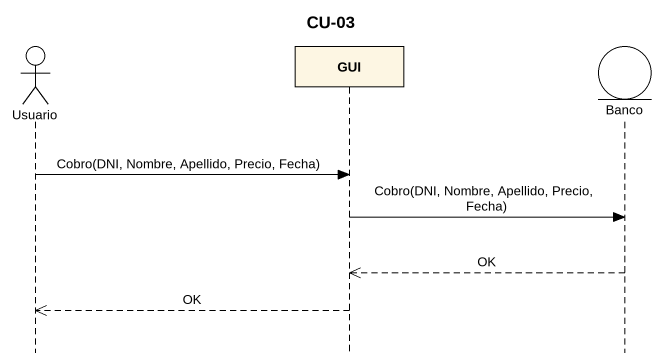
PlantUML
@startuml
title CU-03
hide footbox
actor Usuario
participant GUI
entity Banco

Usuario -> GUI : Cobro(DNI, Nombre, Apellido, Precio, Fecha)
GUI -> Banco : Cobro(DNI, Nombre, Apellido, Precio, Fecha)
Banco -->> GUI : OK
GUI -->> Usuario : OK
@enduml
